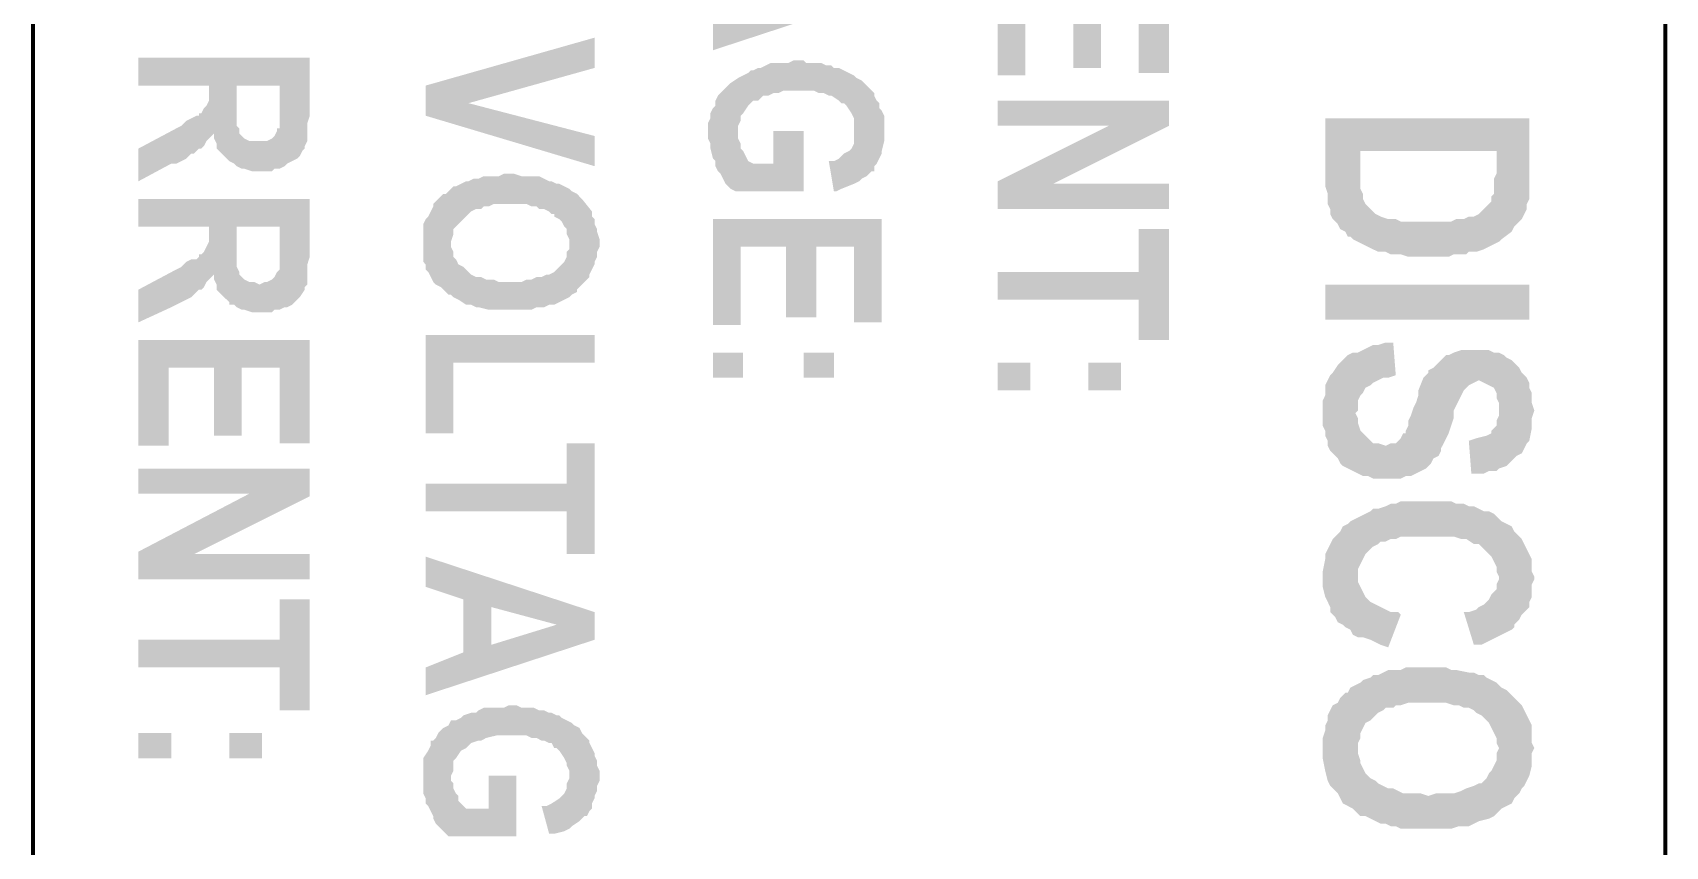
# Model space of a CAD drawing. Header units: inches. Extents: x -186 to 186, y -282 to 282.
# Drawn here: x -171.22 to -147.22, y -50.07 to -38.11 of the extents above; entities that cross this region are included whole.
import ezdxf

# ---------------------------------------------------------------- set-up
doc = ezdxf.new("R2010")
doc.units = ezdxf.units.IN
doc.header["$MEASUREMENT"] = 0
doc.layers.add('H', color=7, linetype='CONTINUOUS', lineweight=100)
doc.layers.add('P', color=250, linetype='CONTINUOUS', lineweight=100)

msp = doc.modelspace()

# ---------------------------------------------------------------- hatches: boundary and pattern name
at = {"layer": 'H', "linetype": 'Continuous'}
for points in [[(-158.741, -37.556), (-159.333, -37.333), (-160.259, -37.63), (-160.259, -37.074), (-160.667, -37.778), (-161.222, -37.963), (-161.222, -38.37)], [(-154.519, -38.704), (-154.519, -37.185), (-157.037, -37.185), (-157.037, -38.741), (-156.63, -38.741), (-156.63, -37.593), (-155.926, -37.593), (-155.926, -38.63), (-155.519, -38.63), (-155.519, -37.593), (-154.963, -37.593), (-154.963, -38.704)], [(-162.963, -38.63), (-162.963, -38.185), (-165.444, -38.889), (-164.815, -39.148)], [(-167.148, -39.333), (-167.148, -38.481), (-169.667, -38.481), (-169.667, -38.889), (-168.63, -38.889), (-168.63, -38.963), (-168.63, -39.667), (-168.556, -39.593), (-168.556, -39.667), (-168.519, -39.741), (-168.519, -39.815), (-168.37, -39.963), (-168.333, -40), (-168.259, -40.037), (-168.222, -38.889), (-167.593, -38.889), (-167.593, -40.111), (-167.519, -40.074), (-167.481, -40.037), (-167.407, -40), (-167.333, -39.963), (-167.296, -39.926), (-167.259, -39.852), (-167.222, -39.815), (-167.222, -39.778), (-167.185, -39.704), (-167.185, -39.667), (-167.185, -39.593), (-167.185, -39.444)], [(-159.111, -38.778), (-159.148, -38.741), (-159.222, -38.704), (-159.296, -38.667), (-159.37, -38.63), (-159.444, -38.63), (-159.481, -38.593), (-159.556, -38.593), (-159.63, -38.556), (-159.704, -38.556), (-159.778, -38.556), (-159.852, -38.556), (-159.889, -38.519), (-160.037, -38.519), (-160.111, -38.556), (-160.222, -38.556), (-160.296, -38.556), (-160.37, -38.556), (-160.444, -38.593), (-160.519, -38.63), (-160.556, -38.63), (-160.63, -38.667), (-160.667, -38.667), (-160.704, -38.704), (-160.778, -38.741), (-160.852, -38.778), (-160.852, -39.556), (-160.852, -39.481), (-160.815, -39.407), (-160.815, -39.333), (-160.778, -39.296), (-160.704, -39.185), (-160.667, -39.148), (-160.63, -39.111), (-160.556, -39.111), (-160.481, -39.037), (-160.407, -39.037), (-160.333, -39), (-160.259, -39), (-160.185, -38.963), (-160.111, -38.963), (-160.037, -38.963), (-159.889, -38.963), (-159.815, -38.963), (-159.741, -38.963), (-159.667, -39), (-159.593, -39), (-159.519, -39.037), (-159.481, -39.037), (-159.37, -39.111), (-159.333, -39.148), (-159.296, -39.148), (-159.259, -39.185), (-159.185, -39.296), (-159.148, -39.37), (-159.148, -39.444), (-159.148, -39.481), (-159.148, -39.556)], [(-159.889, -40.444), (-159.889, -39.556), (-160.333, -39.556), (-160.333, -40.037), (-160.63, -40.037), (-160.704, -40), (-160.741, -39.926), (-160.778, -39.852), (-160.815, -39.815), (-160.815, -39.741), (-160.852, -39.667), (-160.852, -39.63), (-160.852, -38.778), (-160.963, -38.852), (-161, -38.889), (-161.037, -38.926), (-161.148, -39.037), (-161.185, -39.111), (-161.185, -39.185), (-161.222, -39.222), (-161.259, -39.296), (-161.259, -39.37), (-161.296, -39.444), (-161.296, -39.667), (-161.259, -39.741), (-161.259, -39.815), (-161.222, -39.963), (-161.185, -40), (-161.185, -40.074), (-161.148, -40.148), (-161.111, -40.185), (-161.074, -40.259), (-161.037, -40.333), (-161, -40.37), (-160.963, -40.407), (-160.889, -40.444)], [(-158.704, -39.556), (-158.704, -39.481), (-158.704, -39.407), (-158.704, -39.333), (-158.741, -39.259), (-158.778, -39.222), (-158.778, -39.148), (-158.815, -39.111), (-158.852, -39.037), (-158.852, -39), (-158.889, -38.963), (-158.926, -38.926), (-159, -38.852), (-159.037, -38.815), (-159.111, -38.778), (-159.148, -39.556), (-159.148, -39.593), (-159.148, -39.667), (-159.148, -39.741), (-159.185, -39.815), (-159.222, -39.852), (-159.296, -39.889), (-159.333, -39.926), (-159.37, -39.963), (-159.444, -40), (-159.519, -40), (-159.444, -40.444), (-159.407, -40.444), (-159.333, -40.407), (-159.148, -40.333), (-159.074, -40.296), (-159.037, -40.259), (-158.963, -40.222), (-158.926, -40.185), (-158.889, -40.148), (-158.852, -40.148), (-158.852, -40.074), (-158.815, -40.037), (-158.778, -39.963), (-158.741, -39.889), (-158.741, -39.852), (-158.704, -39.704), (-158.704, -39.63)], [(-168.63, -39.667), (-168.63, -38.963), (-168.63, -39.037), (-168.63, -39.111), (-168.667, -39.185), (-168.704, -39.222), (-168.741, -39.296), (-168.778, -39.296), (-168.778, -39.333), (-168.815, -39.333), (-168.889, -39.37), (-168.963, -39.407), (-169.037, -39.481), (-169.111, -39.519), (-169.667, -39.815), (-169.667, -40.296), (-169.185, -40.037), (-169.111, -40.037), (-169.037, -40), (-168.963, -39.963), (-168.889, -39.889), (-168.852, -39.889), (-168.815, -39.852), (-168.778, -39.815), (-168.741, -39.815), (-168.704, -39.778), (-168.667, -39.704)], [(-167.593, -40.111), (-167.593, -39.185), (-167.593, -39.37), (-167.593, -39.444), (-167.593, -39.519), (-167.63, -39.519), (-167.63, -39.556), (-167.667, -39.63), (-167.704, -39.667), (-167.778, -39.704), (-167.815, -39.704), (-167.889, -39.704), (-167.963, -39.704), (-168.037, -39.704), (-168.111, -39.667), (-168.185, -39.593), (-168.185, -39.556), (-168.185, -39.519), (-168.222, -39.481), (-168.222, -39.37), (-168.222, -39.296), (-168.222, -38.889), (-168.259, -40.037), (-168.222, -40.074), (-168.148, -40.111), (-168.111, -40.111), (-168, -40.148), (-167.704, -40.148), (-167.667, -40.111)], [(-162.963, -40.074), (-162.963, -39.63), (-164.815, -39.148), (-165.444, -38.889), (-165.444, -39.333)], [(-154.519, -39.481), (-154.519, -39.111), (-157.037, -39.111), (-157.037, -39.481), (-155.407, -39.481)], [(-154.519, -39.481), (-155.407, -39.481), (-157.037, -40.296), (-156.222, -40.333)], [(-149.222, -40.259), (-149.222, -39.37), (-152.222, -39.37), (-152.222, -40.37), (-152.185, -40.481), (-152.185, -40.556), (-152.185, -40.63), (-152.148, -40.704), (-152.148, -40.778), (-152.111, -40.852), (-152.037, -40.926), (-152, -41), (-151.926, -41.037), (-151.889, -41.111), (-151.852, -41.111), (-151.815, -41.148), (-151.741, -41.185), (-151.704, -39.852), (-149.704, -39.852), (-149.704, -40.074), (-149.667, -41.185), (-149.63, -41.148), (-149.481, -41.037), (-149.444, -40.963), (-149.37, -40.889), (-149.333, -40.852), (-149.296, -40.778), (-149.259, -40.704), (-149.259, -40.63), (-149.222, -40.556), (-149.222, -40.444), (-149.222, -40.37)], [(-149.667, -41.185), (-149.704, -40.074), (-149.704, -40.185), (-149.741, -40.259), (-149.741, -40.37), (-149.741, -40.444), (-149.741, -40.481), (-149.778, -40.519), (-149.778, -40.593), (-149.852, -40.667), (-149.889, -40.704), (-149.963, -40.778), (-150.037, -40.815), (-150.111, -40.815), (-150.185, -40.852), (-150.222, -40.852), (-150.296, -40.852), (-150.37, -40.889), (-150.444, -40.889), (-150.519, -40.889), (-150.63, -40.889), (-150.741, -40.889), (-150.852, -40.889), (-151, -40.889), (-151.111, -40.889), (-151.185, -40.852), (-151.222, -40.852), (-151.296, -40.852), (-151.407, -40.815), (-151.481, -40.778), (-151.519, -40.741), (-151.556, -40.704), (-151.63, -40.63), (-151.667, -40.556), (-151.667, -40.481), (-151.704, -40.407), (-151.704, -40.333), (-151.704, -39.852), (-151.741, -41.185), (-151.667, -41.222), (-151.593, -41.259), (-151.519, -41.296), (-151.444, -41.333), (-151.407, -41.333), (-151.333, -41.333), (-151.259, -41.37), (-151.185, -41.37), (-151.111, -41.37), (-151, -41.407), (-150.926, -41.407), (-150.593, -41.407), (-150.481, -41.407), (-150.407, -41.407), (-150.333, -41.37), (-150.222, -41.37), (-150.148, -41.37), (-150.111, -41.333), (-150.037, -41.333), (-150, -41.333), (-149.889, -41.296), (-149.815, -41.259), (-149.741, -41.222)], [(-162.889, -41.185), (-162.889, -41.148), (-162.926, -41.037), (-162.926, -41), (-162.963, -40.926), (-162.963, -40.852), (-163, -40.815), (-163, -40.741), (-163.148, -40.556), (-163.185, -40.519), (-163.222, -40.481), (-163.296, -40.444), (-163.333, -40.407), (-163.407, -40.37), (-163.481, -40.333), (-163.519, -40.333), (-163.593, -40.296), (-163.63, -40.296), (-163.704, -40.259), (-163.778, -40.222), (-163.852, -40.222), (-163.889, -40.222), (-164, -40.222), (-164.037, -40.222), (-164.148, -40.185), (-164.296, -40.185), (-164.37, -40.222), (-164.444, -40.222), (-164.519, -40.222), (-164.593, -40.222), (-164.667, -40.259), (-164.741, -40.259), (-164.815, -40.296), (-164.852, -40.296), (-164.926, -40.333), (-165, -40.37), (-165.037, -40.37), (-165.111, -40.444), (-165.148, -40.481), (-165.185, -40.481), (-165.222, -40.519), (-165.259, -40.556), (-165.333, -40.63), (-165.333, -40.667), (-165.37, -40.741), (-165.407, -40.815), (-165.444, -40.852), (-165.481, -40.926), (-165.481, -41), (-165.481, -41.037), (-165.481, -41.333), (-165.481, -41.407), (-165.481, -41.481), (-165.444, -41.519), (-165.444, -41.593), (-165.407, -41.63), (-165.37, -41.704), (-165.333, -41.778), (-165.296, -41.815), (-165.222, -41.852), (-165.185, -41.889), (-165.111, -41.963), (-165.074, -41.963), (-165.074, -41.185), (-165.037, -41.074), (-165.037, -41), (-165, -40.963), (-164.889, -40.852), (-164.852, -40.815), (-164.815, -40.778), (-164.778, -40.741), (-164.704, -40.704), (-164.63, -40.704), (-164.593, -40.667), (-164.519, -40.667), (-164.444, -40.63), (-164.37, -40.63), (-164.296, -40.63), (-164.111, -40.63), (-164.037, -40.63), (-163.963, -40.63), (-163.889, -40.667), (-163.815, -40.667), (-163.778, -40.704), (-163.704, -40.704), (-163.63, -40.741), (-163.593, -40.778), (-163.556, -40.778), (-163.556, -40.815), (-163.481, -40.852), (-163.444, -40.889), (-163.407, -40.963), (-163.37, -41), (-163.37, -41.074), (-163.333, -41.148), (-163.333, -41.185), (-163.296, -41.963), (-163.222, -41.926), (-163.222, -41.889), (-163.185, -41.852), (-163.148, -41.815), (-163.037, -41.704), (-163.037, -41.667), (-163, -41.593), (-162.963, -41.519), (-162.963, -41.481), (-162.926, -41.407), (-162.926, -41.333), (-162.889, -41.259)], [(-154.519, -40.704), (-154.519, -40.333), (-156.222, -40.333), (-157.037, -40.296), (-157.037, -40.704)], [(-167.148, -41.407), (-167.148, -40.556), (-169.667, -40.556), (-169.667, -40.963), (-168.63, -40.963), (-168.63, -41.037), (-168.63, -41.741), (-168.556, -41.667), (-168.556, -41.741), (-168.519, -41.815), (-168.519, -41.889), (-168.37, -42.037), (-168.333, -42.074), (-168.333, -42.111), (-168.259, -42.111), (-168.222, -40.963), (-167.593, -40.963), (-167.593, -42.185), (-167.519, -42.148), (-167.481, -42.148), (-167.407, -42.111), (-167.333, -42.037), (-167.296, -42), (-167.222, -41.889), (-167.222, -41.852), (-167.185, -41.815), (-167.185, -41.741), (-167.185, -41.667), (-167.185, -41.519)], [(-168.63, -41.741), (-168.63, -41.037), (-168.63, -41.148), (-168.63, -41.185), (-168.667, -41.259), (-168.704, -41.333), (-168.741, -41.37), (-168.778, -41.37), (-168.778, -41.407), (-168.815, -41.444), (-168.889, -41.444), (-168.963, -41.481), (-169.037, -41.556), (-169.111, -41.593), (-169.667, -41.889), (-169.667, -42.37), (-169.185, -42.148), (-169.111, -42.111), (-169.037, -42.074), (-168.963, -42.037), (-168.889, -42), (-168.852, -41.963), (-168.815, -41.926), (-168.778, -41.889), (-168.741, -41.889), (-168.704, -41.852), (-168.667, -41.778)], [(-167.593, -42.185), (-167.593, -41.296), (-167.593, -41.444), (-167.593, -41.519), (-167.593, -41.593), (-167.63, -41.63), (-167.667, -41.704), (-167.704, -41.741), (-167.778, -41.778), (-167.815, -41.778), (-167.889, -41.815), (-167.963, -41.778), (-168.037, -41.778), (-168.111, -41.741), (-168.185, -41.667), (-168.185, -41.63), (-168.222, -41.556), (-168.222, -41.444), (-168.222, -41.37), (-168.222, -40.963), (-168.259, -42.111), (-168.222, -42.148), (-168.148, -42.185), (-168.111, -42.185), (-168, -42.222), (-167.704, -42.222), (-167.667, -42.185)], [(-158.741, -42.37), (-158.741, -40.852), (-161.222, -40.852), (-161.222, -42.407), (-160.815, -42.407), (-160.815, -41.259), (-160.148, -41.259), (-160.148, -42.296), (-159.704, -42.296), (-159.704, -41.259), (-159.148, -41.259), (-159.148, -42.37)], [(-154.519, -42.63), (-154.519, -41), (-154.963, -41), (-154.963, -41.63), (-157.037, -41.63), (-157.037, -42.037), (-154.963, -42.037), (-154.963, -42.63)], [(-163.296, -41.963), (-163.333, -41.185), (-163.333, -41.296), (-163.37, -41.333), (-163.37, -41.407), (-163.407, -41.481), (-163.444, -41.519), (-163.481, -41.556), (-163.556, -41.63), (-163.63, -41.667), (-163.667, -41.667), (-163.741, -41.704), (-163.815, -41.704), (-163.889, -41.741), (-163.963, -41.741), (-164.037, -41.778), (-164.111, -41.778), (-164.185, -41.778), (-164.296, -41.778), (-164.37, -41.778), (-164.444, -41.741), (-164.519, -41.741), (-164.556, -41.741), (-164.63, -41.704), (-164.704, -41.704), (-164.778, -41.667), (-164.815, -41.63), (-164.852, -41.593), (-164.889, -41.556), (-164.963, -41.519), (-165, -41.444), (-165.037, -41.407), (-165.037, -41.333), (-165.074, -41.259), (-165.074, -41.185), (-165.074, -41.963), (-165.037, -42), (-164.963, -42.037), (-164.852, -42.111), (-164.778, -42.111), (-164.704, -42.148), (-164.667, -42.148), (-164.519, -42.185), (-164.444, -42.185), (-164.296, -42.185), (-164.185, -42.185), (-164.148, -42.185), (-163.963, -42.185), (-163.889, -42.185), (-163.815, -42.148), (-163.778, -42.148), (-163.704, -42.148), (-163.63, -42.111), (-163.556, -42.111), (-163.333, -42)], [(-152.222, -42.333), (-149.222, -42.333), (-149.222, -41.815), (-152.222, -41.815)], [(-167.148, -44.148), (-167.148, -42.63), (-169.667, -42.63), (-169.667, -44.185), (-169.222, -44.185), (-169.222, -43.037), (-168.556, -43.037), (-168.556, -44.037), (-168.148, -44.037), (-168.148, -43.037), (-167.593, -43.037), (-167.593, -44.148)], [(-162.963, -42.963), (-162.963, -42.556), (-165.444, -42.556), (-165.444, -44), (-165.037, -44), (-165.037, -42.963)], [(-151.185, -43.148), (-151.222, -42.667), (-151.259, -42.667), (-151.333, -42.667), (-151.444, -42.704), (-151.519, -42.704), (-151.667, -42.778), (-151.741, -42.815), (-151.815, -42.815), (-151.778, -43.704), (-151.741, -43.667), (-151.741, -43.593), (-151.741, -43.519), (-151.704, -43.444), (-151.667, -43.407), (-151.63, -43.333), (-151.556, -43.296), (-151.519, -43.259), (-151.444, -43.222), (-151.37, -43.185), (-151.296, -43.185)], [(-161.222, -43.185), (-160.778, -43.185), (-160.778, -42.815), (-161.222, -42.815)], [(-159.889, -43.185), (-159.444, -43.185), (-159.444, -42.815), (-159.889, -42.815)], [(-149.148, -43.667), (-149.185, -43.556), (-149.185, -43.481), (-149.185, -43.407), (-149.222, -43.333), (-149.222, -43.259), (-149.259, -43.185), (-149.296, -43.148), (-149.333, -43.111), (-149.37, -43.037), (-149.444, -42.963), (-149.481, -42.926), (-149.556, -42.889), (-149.593, -42.852), (-149.667, -42.815), (-149.741, -42.815), (-149.815, -42.778), (-149.926, -42.778), (-150.074, -42.778), (-150.222, -42.778), (-150.333, -42.815), (-150.407, -42.852), (-150.444, -42.852), (-150.519, -42.926), (-150.556, -42.963), (-150.63, -43.037), (-150.704, -43.074), (-150.704, -43.111), (-150.741, -43.148), (-150.778, -43.185), (-150.852, -43.37), (-150.852, -43.444), (-150.889, -43.556), (-150.926, -43.63), (-150.963, -43.741), (-151, -43.815), (-151, -43.889), (-151.037, -43.963), (-151.037, -44), (-151.074, -44), (-151.111, -44.074), (-151.185, -44.148), (-151.259, -44.148), (-151.333, -44.185), (-151.444, -44.148), (-151.519, -44.148), (-151.556, -44.111), (-151.63, -44.037), (-151.667, -44), (-151.704, -43.963), (-151.741, -43.852), (-151.741, -43.778), (-151.778, -43.704), (-151.815, -42.815), (-151.889, -42.852), (-151.926, -42.889), (-152, -42.963), (-152.037, -43), (-152.111, -43.111), (-152.148, -43.148), (-152.185, -43.222), (-152.222, -43.296), (-152.222, -43.37), (-152.222, -43.444), (-152.259, -43.519), (-152.259, -43.593), (-152.259, -43.778), (-152.259, -43.889), (-152.222, -43.963), (-152.222, -44.037), (-152.185, -44.111), (-152.185, -44.185), (-152.148, -44.259), (-152.037, -44.37), (-152, -44.444), (-151.963, -44.481), (-151.889, -44.519), (-151.815, -44.556), (-151.741, -44.593), (-151.667, -44.63), (-151.593, -44.63), (-151.519, -44.667), (-151.444, -44.667), (-151.185, -44.667), (-151.111, -44.667), (-151.037, -44.63), (-150.963, -44.63), (-150.889, -44.593), (-150.815, -44.556), (-150.741, -44.519), (-150.667, -44.444), (-150.63, -44.37), (-150.556, -44.333), (-150.519, -44.259), (-150.519, -44.222), (-150.481, -44.148), (-150.444, -44.074), (-150.407, -44), (-150.37, -43.889), (-150.333, -43.778), (-150.333, -43.667), (-150.296, -43.593), (-150.259, -43.519), (-150.222, -43.444), (-150.185, -43.37), (-150.148, -43.333), (-150.111, -43.296), (-150.037, -43.259), (-149.963, -43.222), (-149.889, -43.259), (-149.815, -43.296), (-149.741, -43.333), (-149.704, -43.407), (-149.704, -43.481), (-149.667, -43.556), (-149.667, -43.667), (-149.667, -44.519), (-149.556, -44.481), (-149.519, -44.444), (-149.444, -44.37), (-149.407, -44.333), (-149.333, -44.296), (-149.296, -44.222), (-149.259, -44.148), (-149.222, -44.111), (-149.185, -43.926), (-149.185, -43.852), (-149.185, -43.778)], [(-157.037, -43.37), (-156.556, -43.37), (-156.556, -42.963), (-157.037, -42.963)], [(-155.704, -43.37), (-155.222, -43.37), (-155.222, -42.963), (-155.704, -42.963)], [(-149.667, -44.519), (-149.667, -43.667), (-149.667, -43.741), (-149.704, -43.815), (-149.704, -43.889), (-149.778, -43.963), (-149.778, -44), (-149.852, -44.037), (-150, -44.074), (-150.111, -44.111), (-150.074, -44.593), (-149.963, -44.593), (-149.889, -44.593), (-149.815, -44.556), (-149.704, -44.556)], [(-162.963, -45.778), (-162.963, -44.148), (-163.37, -44.148), (-163.37, -44.741), (-165.444, -44.741), (-165.444, -45.148), (-163.37, -45.148), (-163.37, -45.778)], [(-167.148, -44.926), (-167.148, -44.519), (-169.667, -44.519), (-169.667, -44.889), (-168.037, -44.889)], [(-167.148, -44.926), (-168.037, -44.889), (-169.667, -45.741), (-168.852, -45.778)], [(-149.63, -45.296), (-149.704, -45.222), (-149.741, -45.185), (-149.815, -45.148), (-149.889, -45.148), (-149.963, -45.111), (-150.037, -45.074), (-150.111, -45.074), (-150.185, -45.037), (-150.296, -45.037), (-150.37, -45), (-150.444, -45), (-150.556, -45), (-150.63, -45), (-150.815, -45), (-150.926, -45), (-151, -45), (-151.111, -45), (-151.185, -45.037), (-151.259, -45.037), (-151.333, -45.074), (-151.444, -45.111), (-151.519, -45.111), (-151.556, -45.148), (-151.63, -45.185), (-151.704, -45.222), (-151.778, -45.259), (-151.741, -46.111), (-151.741, -46.074), (-151.741, -46), (-151.704, -45.926), (-151.667, -45.852), (-151.63, -45.778), (-151.556, -45.704), (-151.519, -45.667), (-151.444, -45.63), (-151.407, -45.593), (-151.333, -45.593), (-151.259, -45.556), (-151.185, -45.556), (-151.111, -45.519), (-151, -45.519), (-150.926, -45.519), (-150.519, -45.519), (-150.407, -45.519), (-150.333, -45.519), (-150.222, -45.556), (-150.148, -45.556), (-150.037, -45.63), (-149.963, -45.63), (-149.926, -45.667), (-149.889, -45.704), (-149.815, -45.778), (-149.778, -45.815), (-149.741, -45.889), (-149.704, -45.963), (-149.704, -46.037), (-149.667, -46.111)], [(-151.111, -46.667), (-151.148, -46.63), (-151.259, -46.63), (-151.333, -46.593), (-151.407, -46.556), (-151.556, -46.481), (-151.593, -46.444), (-151.63, -46.407), (-151.667, -46.333), (-151.704, -46.259), (-151.741, -46.185), (-151.741, -46.111), (-151.778, -45.259), (-151.852, -45.296), (-151.889, -45.333), (-151.963, -45.37), (-152, -45.444), (-152.074, -45.519), (-152.111, -45.556), (-152.148, -45.63), (-152.185, -45.704), (-152.222, -45.778), (-152.222, -45.852), (-152.259, -46.037), (-152.259, -46.148), (-152.259, -46.259), (-152.222, -46.407), (-152.185, -46.481), (-152.148, -46.556), (-152.148, -46.63), (-152.074, -46.704), (-152.037, -46.778), (-151.963, -46.815), (-151.926, -46.852), (-151.852, -46.889), (-151.815, -46.963), (-151.741, -47), (-151.667, -47), (-151.556, -47.037), (-151.481, -47.074), (-151.407, -47.111), (-151.296, -47.148)], [(-149.148, -46.148), (-149.148, -46.111), (-149.185, -46.037), (-149.185, -45.926), (-149.185, -45.852), (-149.222, -45.778), (-149.259, -45.704), (-149.296, -45.63), (-149.333, -45.556), (-149.37, -45.519), (-149.444, -45.444), (-149.481, -45.37), (-149.556, -45.333), (-149.63, -45.296), (-149.667, -46.111), (-149.667, -46.148), (-149.704, -46.222), (-149.704, -46.296), (-149.778, -46.37), (-149.815, -46.444), (-149.889, -46.519), (-149.963, -46.556), (-150, -46.593), (-150.111, -46.63), (-150.185, -46.63), (-150.037, -47.111), (-149.926, -47.111), (-149.778, -47.037), (-149.704, -47), (-149.63, -46.963), (-149.556, -46.926), (-149.481, -46.889), (-149.444, -46.852), (-149.444, -46.815), (-149.37, -46.741), (-149.333, -46.667), (-149.296, -46.63), (-149.222, -46.556), (-149.222, -46.481), (-149.185, -46.407), (-149.185, -46.333), (-149.185, -46.222)], [(-167.148, -46.148), (-167.148, -45.778), (-168.852, -45.778), (-169.667, -45.741), (-169.667, -46.148)], [(-162.963, -47.037), (-162.963, -46.63), (-165.444, -45.815), (-165.444, -46.259), (-164.889, -46.444), (-164.889, -47.222), (-164.481, -46.556), (-163.519, -46.815)], [(-167.148, -48.074), (-167.148, -46.444), (-167.593, -46.444), (-167.593, -47.037), (-169.667, -47.037), (-169.667, -47.444), (-167.593, -47.444), (-167.593, -48.074)], [(-162.963, -47.037), (-163.519, -46.815), (-164.481, -47.111), (-164.481, -46.556), (-164.889, -47.222), (-165.444, -47.444), (-165.444, -47.852)], [(-149.148, -48.63), (-149.185, -48.556), (-149.185, -48.481), (-149.185, -48.296), (-149.222, -48.222), (-149.259, -48.148), (-149.296, -48.074), (-149.333, -48), (-149.37, -47.963), (-149.556, -47.778), (-149.63, -47.741), (-149.704, -47.667), (-149.778, -47.63), (-149.852, -47.593), (-149.889, -47.556), (-149.963, -47.556), (-150.037, -47.519), (-150.111, -47.519), (-150.296, -47.481), (-150.37, -47.481), (-150.444, -47.444), (-150.556, -47.444), (-150.63, -47.444), (-150.852, -47.444), (-150.926, -47.444), (-151.037, -47.444), (-151.111, -47.481), (-151.185, -47.481), (-151.296, -47.481), (-151.37, -47.519), (-151.444, -47.556), (-151.519, -47.556), (-151.556, -47.593), (-151.667, -47.63), (-151.704, -47.667), (-151.778, -47.704), (-151.852, -47.741), (-151.889, -47.815), (-151.926, -47.815), (-152, -47.889), (-152.037, -47.963), (-152.111, -48), (-152.148, -48.074), (-152.185, -48.148), (-152.185, -48.222), (-152.222, -48.296), (-152.222, -48.37), (-152.259, -48.481), (-152.259, -48.556), (-152.259, -48.704), (-152.259, -48.778), (-152.222, -48.963), (-152.185, -49.111), (-152.148, -49.185), (-152.111, -49.222), (-152.037, -49.296), (-152, -49.37), (-151.963, -49.444), (-151.889, -49.481), (-151.815, -49.519), (-151.778, -49.556), (-151.741, -48.63), (-151.741, -48.556), (-151.704, -48.481), (-151.704, -48.407), (-151.667, -48.333), (-151.63, -48.259), (-151.556, -48.222), (-151.481, -48.148), (-151.444, -48.111), (-151.37, -48.074), (-151.333, -48.037), (-151.222, -48.037), (-151.185, -48), (-151.111, -48), (-151, -47.963), (-150.889, -47.963), (-150.519, -47.963), (-150.444, -47.963), (-150.333, -48), (-150.259, -48), (-150.185, -48.037), (-150.111, -48.037), (-150.037, -48.074), (-150, -48.111), (-149.926, -48.148), (-149.852, -48.222), (-149.815, -48.259), (-149.778, -48.333), (-149.741, -48.407), (-149.704, -48.481), (-149.704, -48.556), (-149.667, -48.63), (-149.63, -49.519), (-149.556, -49.481), (-149.481, -49.444), (-149.444, -49.37), (-149.37, -49.296), (-149.333, -49.222), (-149.296, -49.185), (-149.222, -49.037), (-149.185, -48.889), (-149.185, -48.815), (-149.185, -48.704)], [(-163.296, -48.259), (-163.37, -48.222), (-163.444, -48.185), (-163.481, -48.148), (-163.519, -48.148), (-163.593, -48.111), (-163.63, -48.111), (-163.704, -48.074), (-163.778, -48.074), (-163.852, -48.037), (-163.889, -48.037), (-163.963, -48.037), (-164.037, -48.037), (-164.111, -48), (-164.222, -48), (-164.296, -48.037), (-164.444, -48.037), (-164.519, -48.037), (-164.593, -48.037), (-164.667, -48.074), (-164.704, -48.111), (-164.778, -48.111), (-164.889, -48.148), (-164.926, -48.185), (-165, -48.222), (-165.074, -48.222), (-165.074, -49.037), (-165.037, -48.963), (-165.037, -48.889), (-165.037, -48.815), (-165, -48.778), (-164.926, -48.667), (-164.852, -48.63), (-164.778, -48.556), (-164.667, -48.519), (-164.63, -48.519), (-164.556, -48.481), (-164.407, -48.444), (-164.333, -48.444), (-164.259, -48.444), (-164.111, -48.444), (-164.037, -48.444), (-163.963, -48.444), (-163.889, -48.481), (-163.815, -48.481), (-163.741, -48.519), (-163.704, -48.519), (-163.63, -48.556), (-163.593, -48.556), (-163.556, -48.63), (-163.519, -48.63), (-163.481, -48.667), (-163.407, -48.778), (-163.37, -48.852), (-163.37, -48.889), (-163.333, -48.963), (-163.333, -49.037)], [(-164.111, -49.926), (-164.111, -49.037), (-164.519, -49.037), (-164.519, -49.519), (-164.852, -49.519), (-164.889, -49.481), (-164.963, -49.407), (-164.963, -49.333), (-165, -49.296), (-165.037, -49.222), (-165.037, -49.148), (-165.074, -49.111), (-165.074, -48.222), (-165.111, -48.296), (-165.185, -48.333), (-165.222, -48.37), (-165.259, -48.407), (-165.296, -48.481), (-165.333, -48.519), (-165.37, -48.519), (-165.37, -48.593), (-165.407, -48.667), (-165.481, -48.778), (-165.481, -48.852), (-165.481, -48.926), (-165.481, -49.148), (-165.481, -49.222), (-165.481, -49.296), (-165.444, -49.37), (-165.444, -49.444), (-165.407, -49.481), (-165.37, -49.556), (-165.333, -49.63), (-165.333, -49.667), (-165.296, -49.741), (-165.185, -49.852), (-165.148, -49.889), (-165.111, -49.926)], [(-169.667, -48.778), (-169.185, -48.778), (-169.185, -48.407), (-169.667, -48.407)], [(-168.333, -48.778), (-167.852, -48.778), (-167.852, -48.407), (-168.333, -48.407)], [(-162.889, -49.037), (-162.889, -48.963), (-162.926, -48.889), (-162.926, -48.815), (-162.963, -48.741), (-162.963, -48.704), (-163, -48.63), (-163.037, -48.556), (-163.037, -48.519), (-163.074, -48.481), (-163.111, -48.444), (-163.148, -48.407), (-163.185, -48.333), (-163.259, -48.296), (-163.296, -48.259), (-163.333, -49.037), (-163.333, -49.074), (-163.37, -49.148), (-163.37, -49.222), (-163.407, -49.296), (-163.444, -49.333), (-163.481, -49.37), (-163.593, -49.444), (-163.667, -49.481), (-163.741, -49.481), (-163.63, -49.889), (-163.556, -49.889), (-163.407, -49.852), (-163.333, -49.815), (-163.296, -49.778), (-163.185, -49.704), (-163.148, -49.667), (-163.111, -49.63), (-163.074, -49.63), (-163.037, -49.556), (-163, -49.519), (-163, -49.444), (-162.963, -49.37), (-162.963, -49.333), (-162.926, -49.259), (-162.926, -49.185), (-162.889, -49.111)], [(-149.63, -49.519), (-149.667, -48.63), (-149.704, -48.704), (-149.704, -48.815), (-149.741, -48.889), (-149.778, -48.963), (-149.815, -49), (-149.852, -49.074), (-149.926, -49.148), (-149.963, -49.148), (-150.037, -49.185), (-150.148, -49.222), (-150.222, -49.259), (-150.333, -49.296), (-150.407, -49.296), (-150.519, -49.296), (-150.593, -49.296), (-150.704, -49.333), (-150.815, -49.296), (-150.889, -49.296), (-151, -49.296), (-151.074, -49.296), (-151.148, -49.259), (-151.222, -49.222), (-151.296, -49.222), (-151.37, -49.185), (-151.444, -49.148), (-151.481, -49.111), (-151.556, -49.074), (-151.63, -49), (-151.667, -48.926), (-151.704, -48.852), (-151.704, -48.815), (-151.741, -48.704), (-151.741, -48.63), (-151.778, -49.556), (-151.704, -49.63), (-151.63, -49.63), (-151.556, -49.667), (-151.481, -49.704), (-151.407, -49.741), (-151.333, -49.741), (-151.259, -49.778), (-151.185, -49.778), (-151.111, -49.815), (-151, -49.815), (-150.889, -49.815), (-150.519, -49.815), (-150.444, -49.815), (-150.37, -49.815), (-150.259, -49.778), (-150.111, -49.778), (-150.037, -49.741), (-149.963, -49.704), (-149.815, -49.667), (-149.741, -49.63), (-149.667, -49.556)]]:
    msp.add_hatch(color=0, dxfattribs=at).paths.add_polyline_path(points)

# ---------------------------------------------------------------- linework, layer by layer
at = {"layer": 'P', "color": 0, "linetype": 'Continuous'}
msp.add_lwpolyline([(-147.222, -70), (-147.222, -8), (-147.222, -7.778), (-147.296, -7.556), (-147.444, -7.37), (-147.593, -7.222), (-147.778, -7.111), (-148, -7.037), (-148.222, -7), (-170.222, -7), (-170.444, -7.037), (-170.63, -7.111), (-170.815, -7.222), (-171, -7.37), (-171.111, -7.556), (-171.185, -7.778), (-171.222, -8), (-171.222, -70)], dxfattribs=at)

doc.saveas('drawing.dxf')
